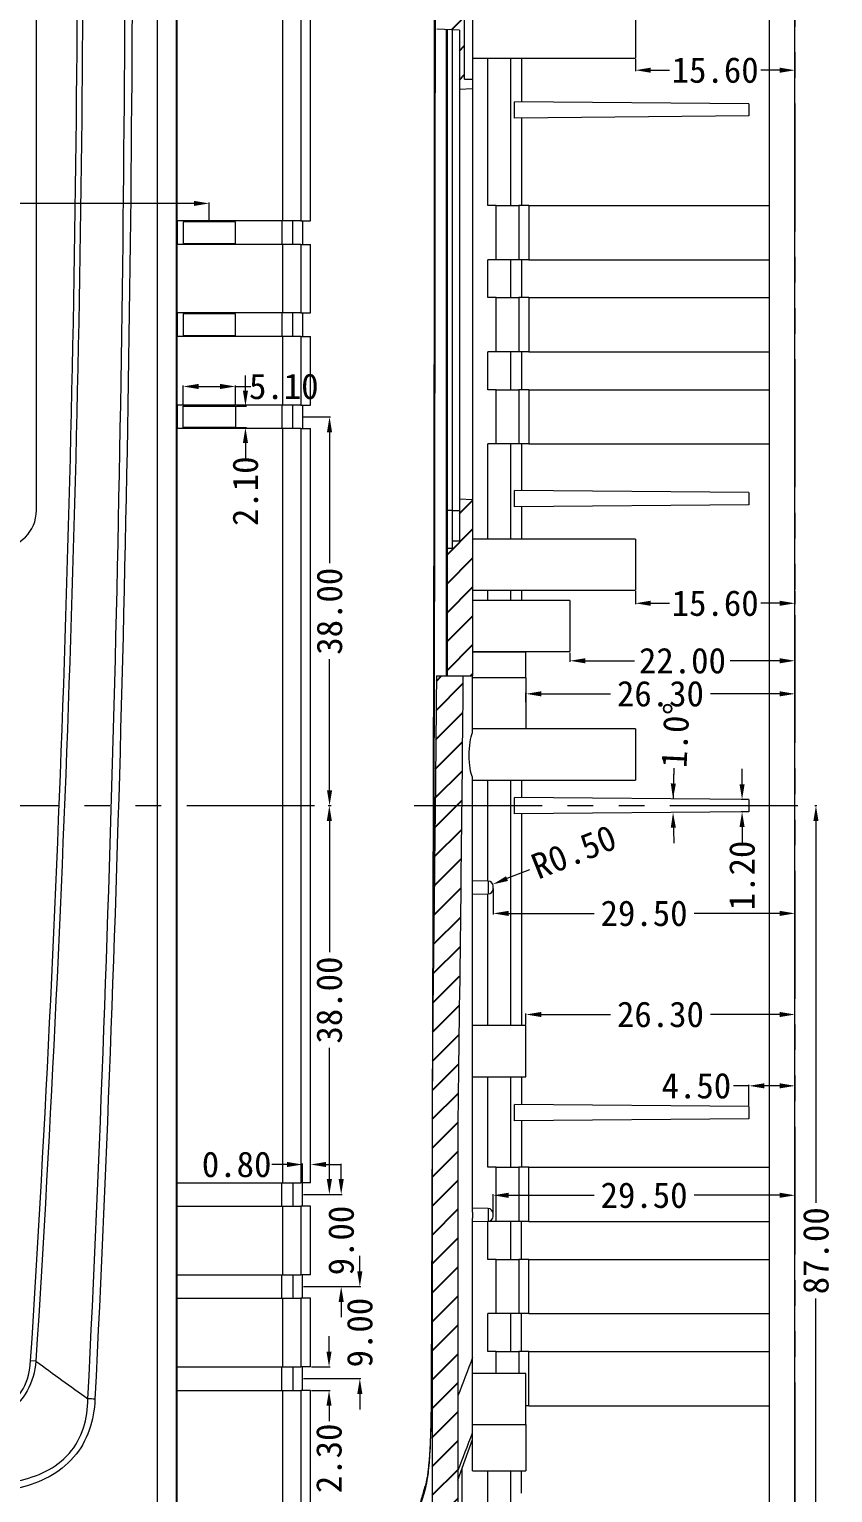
# Model space of a CAD drawing. Extents: x 28 to 864, y 245 to 592.
# Drawn here: x 186.6 to 265.2, y 367.8 to 510.8 of the extents above; entities that cross this region are included whole.
import ezdxf

# ---------------------------------------------------------------- set-up
doc = ezdxf.new("R2010")
doc.units = 0
doc.header["$MEASUREMENT"] = 0
doc.linetypes.add('PHANTOM', pattern=[2.5, 1.25, -0.25, 0.25, -0.25, 0.25, -0.25])
doc.layers.add('10', color=7, linetype='Continuous')
doc.dimstyles.new('2', dxfattribs={"dimtxt": 2.5, "dimasz": 1.5, "dimexe": 0.1, "dimexo": 0.1, "dimgap": 0.1, "dimtad": 0, "dimzin": 0, "dimdsep": 46, "dimtxsty": 'Standard', "dimcen": 0, "dimclrd": 4, "dimclre": 4, "dimclrt": 3, "dimadec": 1, "dimazin": 0, "dimtfac": 1, "dimtofl": 0, "dimtmove": 0, "dimatfit": 3, "dimfxl": 0.18, "dimtolj": 1, "dimtzin": 0, "dimlwd": 9, "dimlwe": 9, "dimarcsym": 0})

# ---------------------------------------------------------------- blocks, each defined once
blk = doc.blocks.new('HATCH1')
at = {"color": 200, "linetype": 'Continuous'}
for p, q in [((261.42, 522.36), (264.07, 525)), ((264.41, 522.51), (267.06, 525.16)), ((267.4, 522.67), (270.04, 525.31)), ((270.38, 522.83), (273.03, 525.47)), ((273.37, 522.98), (276.02, 525.63)), ((242.75, 520.66), (246.15, 524.06)), ((246.49, 521.57), (249.14, 524.22)), ((249.48, 521.73), (252.12, 524.37)), ((252.46, 521.89), (255.11, 524.53)), ((255.45, 522.04), (258.1, 524.69)), ((258.44, 522.2), (261.08, 524.84)), ((275.25, 522.03), (276.9, 523.68)), ((277.37, 524.15), (277.75, 524.53)), ((242.75, 517.84), (245.45, 520.53)), ((242.75, 515.01), (245.45, 517.71)), ((242.75, 512.18), (245.45, 514.88)), ((244.18, 510.78), (245.45, 512.05)), ((244.95, 508.73), (245.45, 509.23)), ((244.95, 505.9), (245.45, 506.4)), ((244.95, 463.49), (246.25, 464.79)), ((243.75, 459.47), (246.25, 461.97)), ((243.75, 456.64), (246.25, 459.14)), ((243.75, 453.81), (246.25, 456.31)), ((243.75, 450.99), (246.25, 453.48)), ((243.75, 448.16), (246.25, 450.66)), ((246.05, 447.63), (246.25, 447.83)), ((242.68, 444.26), (245.29, 446.88)), ((242.71, 447.12), (243.22, 447.63)), ((242.65, 441.41), (245.26, 444.02)), ((242.62, 438.55), (245.24, 441.16)), ((242.6, 435.7), (245.21, 438.31)), ((242.57, 432.84), (245.18, 435.45)), ((242.53, 429.98), (245.15, 432.59)), ((242.5, 427.12), (245.12, 429.74)), ((242.47, 424.26), (245.09, 426.88)), ((242.43, 421.4), (245.05, 424.02)), ((242.4, 418.54), (245.02, 421.15)), ((242.37, 415.68), (244.98, 418.29)), ((242.34, 412.83), (244.94, 415.43)), ((242.32, 409.98), (244.9, 412.56)), ((242.31, 407.14), (244.87, 409.7)), ((242.3, 404.3), (244.83, 406.83)), ((242.29, 401.47), (244.8, 403.98)), ((242.29, 398.64), (244.8, 401.15)), ((242.29, 395.82), (244.8, 398.32)), ((242.29, 392.99), (244.8, 395.5)), ((242.29, 390.16), (244.8, 392.67)), ((242.29, 387.34), (244.8, 389.84)), ((242.29, 384.51), (244.8, 387.02)), ((242.29, 381.68), (244.8, 384.19)), ((242.29, 378.85), (244.8, 381.36)), ((242.29, 376.03), (244.8, 378.53)), ((242.29, 373.2), (244.8, 375.71)), ((242.29, 370.37), (244.8, 372.88)), ((242.29, 367.55), (244.8, 370.05)), ((242.29, 364.72), (244.8, 367.23)), ((242.29, 361.89), (244.8, 364.4)), ((242.54, 359.32), (244.8, 361.57)), ((243.01, 356.96), (245.11, 359.05)), ((243.58, 354.7), (245.57, 356.69)), ((244.7, 352.99), (246.48, 354.77)), ((245.81, 351.27), (247.59, 353.05)), ((247.13, 349.77), (248.91, 351.54)), ((248.8, 348.61), (250.57, 350.38)), ((250.47, 347.45), (252.26, 349.23)), ((252.5, 346.65), (254.55, 348.7)), ((254.8, 346.12), (256.85, 348.17)), ((257.16, 345.65), (259.59, 348.07)), ((259.9, 345.55), (262.32, 347.98)), ((262.63, 345.46), (265.13, 347.95)), ((265.36, 345.36), (267.96, 347.95)), ((268.1, 345.27), (270.79, 347.95)), ((275.39, 346.9), (276.45, 347.95)), ((276.68, 345.36), (277.75, 346.43))]:
    blk.add_line(p, q, dxfattribs=at)
blk = doc.blocks.new('*D165')
at = {"color": 4, "linetype": 'Continuous', "lineweight": 9}
for p, q in [((213.44, 472.95), (216.09, 472.95)), ((215.99, 471.45), (215.99, 458.64)), ((215.99, 436.45), (215.99, 449.27)), ((216.16, 434.95), (215.89, 434.95))]:
    blk.add_line(p, q, dxfattribs=at)
for points in [[(215.74, 471.45), (216.24, 471.45), (215.99, 472.95)], [(215.74, 436.45), (216.24, 436.45), (215.99, 434.95)]]:
    blk.add_solid(points, dxfattribs=at)
at = {"layer": 'Defpoints', "color": 0, "linetype": 'Continuous', "lineweight": 9}
for p in [(213.34, 472.95), (215.99, 472.95), (216.26, 434.95)]:
    blk.add_point(p, dxfattribs=at)
at = {"color": 3, "linetype": 'Continuous', "lineweight": 9, "insert": (215.99, 453.95), "char_height": 2.5, "attachment_point": 5, "rotation": 90}
blk.add_mtext('\\A1;38.00', dxfattribs=at)
blk = doc.blocks.new('*D166')
at = {"color": 4, "linetype": 'Continuous', "lineweight": 9}
for p, q in [((216.16, 434.95), (215.87, 434.95)), ((215.97, 433.45), (215.97, 420.64)), ((215.97, 398.45), (215.97, 411.27)), ((213.44, 396.95), (216.07, 396.95))]:
    blk.add_line(p, q, dxfattribs=at)
for points in [[(215.72, 433.45), (216.22, 433.45), (215.97, 434.95)], [(215.72, 398.45), (216.22, 398.45), (215.97, 396.95)]]:
    blk.add_solid(points, dxfattribs=at)
at = {"layer": 'Defpoints', "color": 0, "linetype": 'Continuous', "lineweight": 9}
for p in [(216.26, 434.95), (213.34, 396.95), (215.97, 396.95)]:
    blk.add_point(p, dxfattribs=at)
at = {"color": 3, "linetype": 'Continuous', "lineweight": 9, "insert": (215.97, 415.95), "char_height": 2.5, "attachment_point": 5, "rotation": 90}
blk.add_mtext('\\A1;38.00', dxfattribs=at)
blk = doc.blocks.new('*D167')
at = {"color": 4, "linetype": 'Continuous', "lineweight": 9}
for p, q in [((217.13, 398.45), (217.13, 399.95)), ((213.44, 396.95), (217.23, 396.95)), ((213.44, 387.95), (217.23, 387.95)), ((217.13, 386.45), (217.13, 384.95))]:
    blk.add_line(p, q, dxfattribs=at)
for points in [[(216.88, 398.45), (217.38, 398.45), (217.13, 396.95)], [(216.88, 386.45), (217.38, 386.45), (217.13, 387.95)]]:
    blk.add_solid(points, dxfattribs=at)
at = {"layer": 'Defpoints', "color": 0, "linetype": 'Continuous', "lineweight": 9}
for p in [(213.34, 396.95), (213.34, 387.95), (217.13, 387.95)]:
    blk.add_point(p, dxfattribs=at)
at = {"color": 3, "linetype": 'Continuous', "lineweight": 9, "insert": (217.13, 392.45), "char_height": 2.5, "attachment_point": 5, "rotation": 90}
blk.add_mtext('\\A1;9.00', dxfattribs=at)
blk = doc.blocks.new('*D168')
at = {"color": 4, "linetype": 'Continuous', "lineweight": 9}
for p, q in [((218.95, 389.45), (218.95, 390.95)), ((213.44, 387.95), (219.05, 387.95)), ((213.44, 378.95), (219.05, 378.95)), ((218.95, 377.45), (218.95, 375.95))]:
    blk.add_line(p, q, dxfattribs=at)
for points in [[(218.7, 389.45), (219.2, 389.45), (218.95, 387.95)], [(218.7, 377.45), (219.2, 377.45), (218.95, 378.95)]]:
    blk.add_solid(points, dxfattribs=at)
at = {"layer": 'Defpoints', "color": 0, "linetype": 'Continuous', "lineweight": 9}
for p in [(213.34, 387.95), (213.34, 378.95), (218.95, 378.95)]:
    blk.add_point(p, dxfattribs=at)
at = {"color": 3, "linetype": 'Continuous', "lineweight": 9, "insert": (218.95, 383.45), "char_height": 2.5, "attachment_point": 5, "rotation": 90}
blk.add_mtext('\\A1;9.00', dxfattribs=at)
blk = doc.blocks.new('*D169')
at = {"color": 4, "linetype": 'Continuous', "lineweight": 9}
for p, q in [((215.94, 381.6), (215.94, 383.1)), ((214.24, 380.1), (216.04, 380.1)), ((214.24, 377.8), (216.04, 377.8)), ((215.94, 376.3), (215.94, 374.8))]:
    blk.add_line(p, q, dxfattribs=at)
for points in [[(215.69, 381.6), (216.19, 381.6), (215.94, 380.1)], [(215.69, 376.3), (216.19, 376.3), (215.94, 377.8)]]:
    blk.add_solid(points, dxfattribs=at)
at = {"layer": 'Defpoints', "color": 0, "linetype": 'Continuous', "lineweight": 9}
for p in [(214.14, 380.1), (214.14, 377.8), (215.94, 377.8)]:
    blk.add_point(p, dxfattribs=at)
at = {"color": 3, "linetype": 'Continuous', "lineweight": 9, "insert": (215.94, 371.16), "char_height": 2.5, "attachment_point": 5, "rotation": 90}
blk.add_mtext('\\A1;2.30', dxfattribs=at)
blk = doc.blocks.new('*D170')
at = {"color": 4, "linetype": 'Continuous', "lineweight": 9}
for p, q in [((211.84, 399.88), (210.34, 399.88)), ((213.34, 398.2), (213.34, 399.98)), ((214.14, 398.2), (214.14, 399.98)), ((215.64, 399.88), (217.14, 399.88))]:
    blk.add_line(p, q, dxfattribs=at)
for points in [[(211.84, 400.13), (211.84, 399.63), (213.34, 399.88)], [(215.64, 400.13), (215.64, 399.63), (214.14, 399.88)]]:
    blk.add_solid(points, dxfattribs=at)
at = {"layer": 'Defpoints', "color": 0, "linetype": 'Continuous', "lineweight": 9}
for p in [(213.34, 399.88), (213.34, 398.1), (214.14, 398.1)]:
    blk.add_point(p, dxfattribs=at)
at = {"color": 3, "linetype": 'Continuous', "lineweight": 9, "insert": (206.91, 399.88), "char_height": 2.5, "attachment_point": 5}
blk.add_mtext('\\A1;0.80', dxfattribs=at)
blk = doc.blocks.new('*D171')
at = {"color": 4, "linetype": 'Continuous', "lineweight": 9}
for p, q in [((201.69, 474.1), (201.69, 476.02)), ((203.19, 475.92), (205.29, 475.92)), ((206.79, 474.1), (206.79, 476.02)), ((206.79, 475.92), (208.29, 475.92))]:
    blk.add_line(p, q, dxfattribs=at)
for points in [[(203.19, 476.17), (203.19, 475.67), (201.69, 475.92)], [(205.29, 476.17), (205.29, 475.67), (206.79, 475.92)]]:
    blk.add_solid(points, dxfattribs=at)
at = {"layer": 'Defpoints', "color": 0, "linetype": 'Continuous', "lineweight": 9}
for p in [(206.79, 475.92), (201.69, 474), (206.79, 474)]:
    blk.add_point(p, dxfattribs=at)
at = {"color": 3, "linetype": 'Continuous', "lineweight": 9, "insert": (211.52, 475.92), "char_height": 2.5, "attachment_point": 5}
blk.add_mtext('\\A1;5.10', dxfattribs=at)
blk = doc.blocks.new('*D172')
at = {"color": 4, "linetype": 'Continuous', "lineweight": 9}
for p, q in [((207.77, 475.5), (207.77, 477)), ((206.89, 474), (207.87, 474)), ((206.89, 471.9), (207.87, 471.9)), ((207.77, 470.4), (207.77, 468.9))]:
    blk.add_line(p, q, dxfattribs=at)
for points in [[(207.52, 475.5), (208.02, 475.5), (207.77, 474)], [(207.52, 470.4), (208.02, 470.4), (207.77, 471.9)]]:
    blk.add_solid(points, dxfattribs=at)
at = {"layer": 'Defpoints', "color": 0, "linetype": 'Continuous', "lineweight": 9}
for p in [(206.79, 474), (206.79, 471.9), (207.77, 471.9)]:
    blk.add_point(p, dxfattribs=at)
at = {"color": 3, "linetype": 'Continuous', "lineweight": 9, "insert": (207.77, 465.68), "char_height": 2.5, "attachment_point": 5, "rotation": 90}
blk.add_mtext('\\A1;2.10', dxfattribs=at)
blk = doc.blocks.new('*D173')
at = {"color": 4, "linetype": 'Continuous', "lineweight": 9}
for p, q in [((146.64, 492.1), (146.64, 493.91)), ((148.14, 493.81), (170.55, 493.81)), ((202.74, 493.81), (180.33, 493.81)), ((204.24, 492.1), (204.24, 493.91))]:
    blk.add_line(p, q, dxfattribs=at)
for points in [[(148.14, 494.06), (148.14, 493.56), (146.64, 493.81)], [(202.74, 494.06), (202.74, 493.56), (204.24, 493.81)]]:
    blk.add_solid(points, dxfattribs=at)
at = {"layer": 'Defpoints', "color": 0, "linetype": 'Continuous', "lineweight": 9}
for p in [(146.64, 493.81), (146.64, 492), (204.24, 492)]:
    blk.add_point(p, dxfattribs=at)
at = {"color": 3, "linetype": 'Continuous', "lineweight": 9, "insert": (175.44, 493.81), "char_height": 2.5, "attachment_point": 5}
blk.add_mtext('\\A1;57.60', dxfattribs=at)
blk = doc.blocks.new('*D246')
at = {"color": 4, "linetype": 'Continuous', "lineweight": 9}
for p, q in [((245.88, 507.9), (245.88, 506.73)), ((261.48, 507.9), (261.48, 506.73)), ((247.38, 506.83), (249.2, 506.83)), ((259.98, 506.83), (258.15, 506.83))]:
    blk.add_line(p, q, dxfattribs=at)
for points in [[(247.38, 507.08), (247.38, 506.58), (245.88, 506.83)], [(259.98, 507.08), (259.98, 506.58), (261.48, 506.83)]]:
    blk.add_solid(points, dxfattribs=at)
at = {"layer": 'Defpoints', "color": 0, "linetype": 'Continuous', "lineweight": 9}
for p in [(245.88, 508), (261.48, 508), (261.48, 506.83)]:
    blk.add_point(p, dxfattribs=at)
at = {"color": 3, "linetype": 'Continuous', "lineweight": 9, "insert": (253.68, 506.83), "char_height": 2.5, "attachment_point": 5}
blk.add_mtext('\\A1;15.60', dxfattribs=at)
blk = doc.blocks.new('*D247')
at = {"color": 4, "linetype": 'Continuous', "lineweight": 9}
for p, q in [((256.31, 437.05), (256.31, 438.55)), ((256.88, 435.55), (256.21, 435.55)), ((256.88, 434.35), (256.21, 434.35)), ((256.31, 432.85), (256.31, 431.35))]:
    blk.add_line(p, q, dxfattribs=at)
for points in [[(256.06, 437.05), (256.56, 437.05), (256.31, 435.55)], [(256.06, 432.85), (256.56, 432.85), (256.31, 434.35)]]:
    blk.add_solid(points, dxfattribs=at)
at = {"layer": 'Defpoints', "color": 0, "linetype": 'Continuous', "lineweight": 9}
for p in [(256.98, 435.55), (256.31, 434.35), (256.98, 434.35)]:
    blk.add_point(p, dxfattribs=at)
at = {"color": 3, "linetype": 'Continuous', "lineweight": 9, "insert": (256.31, 428.13), "char_height": 2.5, "attachment_point": 5, "rotation": 90}
blk.add_mtext('\\A1;1.20', dxfattribs=at)
blk = doc.blocks.new('*D248')
at = {"color": 4, "linetype": 'Continuous', "lineweight": 9}
for start, end in [(177.2432, 179.5), (177.2433, 178.3717), (181.6283, 182.7567)]:
    blk.add_arc((325.73, 434.95), 76.17, start, end, dxfattribs=at)
for points in [[(249.84, 437.11), (249.34, 437.12), (249.56, 435.62)], [(249.34, 432.79), (249.84, 432.79), (249.56, 434.29)]]:
    blk.add_solid(points, dxfattribs=at)
at = {"layer": 'Defpoints', "color": 0, "linetype": 'Continuous', "lineweight": 9}
for p in [(234.05, 435.75), (256.98, 435.55), (234.05, 434.15), (249.56, 434.73), (256.98, 434.35)]:
    blk.add_point(p, dxfattribs=at)
at = {"color": 3, "linetype": 'Continuous', "lineweight": 9, "insert": (249.8, 441.84), "char_height": 2.5, "attachment_point": 5, "rotation": 87.2432}
blk.add_mtext('\\A1;1.0°', dxfattribs=at)
blk = doc.blocks.new('*D249')
at = {"color": 4, "linetype": 'Continuous', "lineweight": 9}
for p, q in [((231.98, 426.85), (231.98, 424.32)), ((261.48, 426.85), (261.48, 424.32)), ((233.48, 424.42), (241.84, 424.42)), ((259.98, 424.42), (251.62, 424.42))]:
    blk.add_line(p, q, dxfattribs=at)
for points in [[(233.48, 424.67), (233.48, 424.17), (231.98, 424.42)], [(259.98, 424.67), (259.98, 424.17), (261.48, 424.42)]]:
    blk.add_solid(points, dxfattribs=at)
at = {"layer": 'Defpoints', "color": 0, "linetype": 'Continuous', "lineweight": 9}
for p in [(231.98, 426.95), (261.48, 426.95), (261.48, 424.42)]:
    blk.add_point(p, dxfattribs=at)
at = {"color": 3, "linetype": 'Continuous', "lineweight": 9, "insert": (246.73, 424.42), "char_height": 2.5, "attachment_point": 5}
blk.add_mtext('\\A1;29.50', dxfattribs=at)
blk = doc.blocks.new('*D250')
at = {"color": 4, "linetype": 'Continuous', "lineweight": 9}
blk.add_line((235.52, 428.69), (233.33, 427.82), dxfattribs=at)
blk.add_solid([(233.24, 428.05), (233.43, 427.59), (231.94, 427.26)], dxfattribs=at)
at = {"layer": 'Defpoints', "color": 0, "linetype": 'Continuous', "lineweight": 9}
for p in [(231.48, 427.08), (231.94, 427.26)]:
    blk.add_point(p, dxfattribs=at)
at = {"color": 3, "linetype": 'Continuous', "lineweight": 9, "insert": (239.87, 430.43), "char_height": 2.5, "attachment_point": 5, "rotation": 21.7735}
blk.add_mtext('\\A1;R0.50', dxfattribs=at)
blk = doc.blocks.new('*D251')
at = {"color": 4, "linetype": 'Continuous', "lineweight": 9}
for p, q in [((235.18, 413.55), (235.18, 414.64)), ((236.68, 414.54), (243.44, 414.54)), ((259.98, 414.54), (253.22, 414.54)), ((261.48, 413.55), (261.48, 414.64))]:
    blk.add_line(p, q, dxfattribs=at)
for points in [[(236.68, 414.79), (236.68, 414.29), (235.18, 414.54)], [(259.98, 414.79), (259.98, 414.29), (261.48, 414.54)]]:
    blk.add_solid(points, dxfattribs=at)
at = {"layer": 'Defpoints', "color": 0, "linetype": 'Continuous', "lineweight": 9}
for p in [(235.18, 413.45), (261.48, 414.54), (261.48, 413.45)]:
    blk.add_point(p, dxfattribs=at)
at = {"color": 3, "linetype": 'Continuous', "lineweight": 9, "insert": (248.33, 414.54), "char_height": 2.5, "attachment_point": 5}
blk.add_mtext('\\A1;26.30', dxfattribs=at)
blk = doc.blocks.new('*D252')
at = {"color": 4, "linetype": 'Continuous', "lineweight": 9}
for p, q in [((256.98, 405.65), (256.98, 407.67)), ((261.48, 405.65), (261.48, 407.67)), ((256.98, 407.57), (255.48, 407.57)), ((259.98, 407.57), (258.48, 407.57))]:
    blk.add_line(p, q, dxfattribs=at)
for points in [[(258.48, 407.82), (258.48, 407.32), (256.98, 407.57)], [(259.98, 407.82), (259.98, 407.32), (261.48, 407.57)]]:
    blk.add_solid(points, dxfattribs=at)
at = {"layer": 'Defpoints', "color": 0, "linetype": 'Continuous', "lineweight": 9}
for p in [(256.98, 407.57), (256.98, 405.55), (261.48, 405.55)]:
    blk.add_point(p, dxfattribs=at)
at = {"color": 3, "linetype": 'Continuous', "lineweight": 9, "insert": (251.84, 407.57), "char_height": 2.5, "attachment_point": 5}
blk.add_mtext('\\A1;4.50', dxfattribs=at)
blk = doc.blocks.new('*D254')
at = {"color": 4, "linetype": 'Continuous', "lineweight": 9}
for p, q in [((263.6, 434.95), (263.43, 434.95)), ((263.53, 433.45), (263.53, 396.14)), ((263.53, 349.45), (263.53, 386.77)), ((261.23, 347.95), (263.63, 347.95))]:
    blk.add_line(p, q, dxfattribs=at)
for points in [[(263.28, 433.45), (263.78, 433.45), (263.53, 434.95)], [(263.28, 349.45), (263.78, 349.45), (263.53, 347.95)]]:
    blk.add_solid(points, dxfattribs=at)
at = {"layer": 'Defpoints', "color": 0, "linetype": 'Continuous', "lineweight": 9}
for p in [(263.53, 434.95), (263.7, 434.95), (261.13, 347.95)]:
    blk.add_point(p, dxfattribs=at)
at = {"color": 3, "linetype": 'Continuous', "lineweight": 9, "insert": (263.53, 391.45), "char_height": 2.5, "attachment_point": 5, "rotation": 90}
blk.add_mtext('\\A1;87.00', dxfattribs=at)
blk = doc.blocks.new('*D255')
at = {"color": 4, "linetype": 'Continuous', "lineweight": 9}
for p, q in [((245.88, 455.9), (245.88, 454.63)), ((261.48, 455.9), (261.48, 454.63)), ((247.38, 454.73), (249.2, 454.73)), ((259.98, 454.73), (258.15, 454.73))]:
    blk.add_line(p, q, dxfattribs=at)
for points in [[(247.38, 454.98), (247.38, 454.48), (245.88, 454.73)], [(259.98, 454.98), (259.98, 454.48), (261.48, 454.73)]]:
    blk.add_solid(points, dxfattribs=at)
at = {"layer": 'Defpoints', "color": 0, "linetype": 'Continuous', "lineweight": 9}
for p in [(245.88, 456), (261.48, 456), (261.48, 454.73)]:
    blk.add_point(p, dxfattribs=at)
at = {"color": 3, "linetype": 'Continuous', "lineweight": 9, "insert": (253.68, 454.73), "char_height": 2.5, "attachment_point": 5}
blk.add_mtext('\\A1;15.60', dxfattribs=at)
blk = doc.blocks.new('*D256')
at = {"color": 4, "linetype": 'Continuous', "lineweight": 9}
for p, q in [((239.48, 449.9), (239.48, 449.01)), ((240.98, 449.11), (245.79, 449.11)), ((259.98, 449.11), (255.16, 449.11)), ((261.48, 449.9), (261.48, 449.01))]:
    blk.add_line(p, q, dxfattribs=at)
for points in [[(240.98, 449.36), (240.98, 448.86), (239.48, 449.11)], [(259.98, 449.36), (259.98, 448.86), (261.48, 449.11)]]:
    blk.add_solid(points, dxfattribs=at)
at = {"layer": 'Defpoints', "color": 0, "linetype": 'Continuous', "lineweight": 9}
for p in [(239.48, 450), (261.48, 450), (261.48, 449.11)]:
    blk.add_point(p, dxfattribs=at)
at = {"color": 3, "linetype": 'Continuous', "lineweight": 9, "insert": (250.48, 449.11), "char_height": 2.5, "attachment_point": 5}
blk.add_mtext('\\A1;22.00', dxfattribs=at)
blk = doc.blocks.new('*D257')
at = {"color": 4, "linetype": 'Continuous', "lineweight": 9}
for p, q in [((235.18, 445.05), (235.18, 445.98)), ((236.68, 445.88), (243.44, 445.88)), ((259.98, 445.88), (253.22, 445.88)), ((261.48, 445.05), (261.48, 445.98))]:
    blk.add_line(p, q, dxfattribs=at)
for points in [[(236.68, 446.13), (236.68, 445.63), (235.18, 445.88)], [(259.98, 446.13), (259.98, 445.63), (261.48, 445.88)]]:
    blk.add_solid(points, dxfattribs=at)
at = {"layer": 'Defpoints', "color": 0, "linetype": 'Continuous', "lineweight": 9}
for p in [(235.18, 444.95), (261.48, 445.88), (261.48, 444.95)]:
    blk.add_point(p, dxfattribs=at)
at = {"color": 3, "linetype": 'Continuous', "lineweight": 9, "insert": (248.33, 445.88), "char_height": 2.5, "attachment_point": 5}
blk.add_mtext('\\A1;26.30', dxfattribs=at)
blk = doc.blocks.new('*D258')
at = {"color": 4, "linetype": 'Continuous', "lineweight": 9}
for p, q in [((231.98, 395.18), (231.98, 396.97)), ((233.48, 396.87), (241.84, 396.87)), ((259.98, 396.87), (251.62, 396.87)), ((261.48, 395.18), (261.48, 396.97))]:
    blk.add_line(p, q, dxfattribs=at)
for points in [[(233.48, 397.12), (233.48, 396.62), (231.98, 396.87)], [(259.98, 397.12), (259.98, 396.62), (261.48, 396.87)]]:
    blk.add_solid(points, dxfattribs=at)
at = {"layer": 'Defpoints', "color": 0, "linetype": 'Continuous', "lineweight": 9}
for p in [(261.48, 396.87), (231.98, 395.08), (261.48, 395.08)]:
    blk.add_point(p, dxfattribs=at)
at = {"color": 3, "linetype": 'Continuous', "lineweight": 9, "insert": (246.73, 396.87), "char_height": 2.5, "attachment_point": 5}
blk.add_mtext('\\A1;29.50', dxfattribs=at)

msp = doc.modelspace()

# ---------------------------------------------------------------- linework, layer by layer
at = {"linetype": 'Continuous', "lineweight": 9}
msp.add_line((226.441, 447.626), (229.977, 447.626), dxfattribs=at)
at = {"layer": '10', "color": 1, "linetype": 'PHANTOM', "lineweight": 9, "ltscale": 10}
for p, q in [((261.477, 528.577), (261.477, 341.331)), ((77.03, 434.954), (216.256, 434.954)), ((224.262, 434.954), (263.703, 434.954))]:
    msp.add_line(p, q, dxfattribs=at)
at = {"layer": '10', "color": 7, "linetype": 'Continuous', "lineweight": 9}
for p, q in [((187.343, 463.803), (187.343, 522.162)), ((199.179, 360.908), (199.179, 521.394)), ((200.988, 521.388), (200.988, 360.908)), ((229.177, 505.954), (229.177, 521.517)), ((201.085, 492.104), (201.085, 517.001)), ((214.143, 492.104), (214.143, 517.081)), ((261.477, 353.34), (261.477, 516.568)), ((211.428, 492.104), (211.428, 516.23)), ((213.191, 516.209), (213.191, 492.104)), ((258.977, 493.604), (258.977, 516.082)), ((229.977, 512.353), (229.977, 505.954)), ((245.877, 513.004), (245.877, 510.504)), ((228.677, 510.753), (226.477, 510.83)), ((227.409, 447.627), (227.409, 510.796)), ((227.477, 510.795), (227.477, 463.803)), ((227.977, 510.778), (227.977, 463.803)), ((228.677, 510.753), (228.677, 504.954)), ((245.877, 510.504), (245.877, 508.004)), ((229.977, 508.004), (245.877, 508.004)), ((231.461, 493.604), (231.461, 508.004)), ((233.669, 508.004), (233.669, 493.604)), ((234.739, 508.004), (234.739, 503.748)), ((229.977, 505.022), (228.677, 504.954)), ((228.677, 504.954), (228.677, 464.954)), ((229.177, 505.954), (229.977, 505.954)), ((229.977, 505.954), (229.977, 505.022)), ((229.977, 505.022), (229.977, 464.886)), ((234.054, 502.154), (234.054, 503.754)), ((256.977, 503.554), (234.054, 503.754)), ((256.977, 503.554), (256.977, 502.354)), ((256.977, 502.354), (234.054, 502.154)), ((234.739, 502.16), (234.739, 493.604)), ((232.268, 493.604), (231.461, 493.604)), ((232.268, 488.304), (232.268, 493.604)), ((232.268, 493.604), (234.476, 493.604)), ((234.476, 493.604), (234.476, 488.304)), ((235.454, 493.604), (234.476, 493.604)), ((235.454, 493.604), (235.454, 488.304)), ((235.454, 493.604), (258.977, 493.604)), ((258.977, 488.304), (258.977, 493.604)), ((211.428, 492.104), (201.085, 492.104)), ((201.113, 492.104), (201.113, 489.804)), ((211.334, 492.104), (211.334, 489.804)), ((213.191, 492.104), (211.428, 492.104)), ((212.392, 489.804), (212.392, 492.104)), ((213.191, 492.104), (214.143, 492.104)), ((213.343, 492.104), (213.343, 489.804)), ((201.693, 492.004), (201.693, 489.904)), ((206.793, 489.904), (206.793, 492.004)), ((201.085, 483.104), (201.085, 489.804)), ((211.428, 489.804), (201.085, 489.804)), ((211.428, 483.104), (211.428, 489.804)), ((213.191, 489.804), (211.428, 489.804)), ((213.191, 489.804), (213.191, 483.104)), ((213.191, 489.804), (214.143, 489.804)), ((214.143, 483.104), (214.143, 489.804)), ((232.268, 488.304), (231.461, 488.304)), ((231.461, 484.604), (231.461, 488.304)), ((234.476, 488.304), (232.268, 488.304)), ((233.669, 488.304), (233.669, 484.604)), ((235.454, 488.304), (234.476, 488.304)), ((234.739, 488.304), (234.739, 484.604)), ((235.454, 488.304), (258.977, 488.304)), ((258.977, 484.604), (258.977, 488.304)), ((232.268, 484.604), (231.461, 484.604)), ((232.268, 479.304), (232.268, 484.604)), ((232.268, 484.604), (234.476, 484.604)), ((234.476, 484.604), (234.476, 479.304)), ((235.454, 484.604), (234.476, 484.604)), ((235.454, 484.604), (235.454, 479.304)), ((235.454, 484.604), (258.977, 484.604)), ((258.977, 479.304), (258.977, 484.604)), ((211.428, 483.104), (201.085, 483.104)), ((201.113, 483.104), (201.113, 480.804)), ((201.693, 483.004), (201.693, 480.904)), ((206.793, 480.904), (206.793, 483.004)), ((211.334, 483.104), (211.334, 480.804)), ((213.191, 483.104), (211.428, 483.104)), ((212.392, 480.804), (212.392, 483.104)), ((213.191, 483.104), (214.143, 483.104)), ((213.343, 483.104), (213.343, 480.804)), ((201.085, 474.104), (201.085, 480.804)), ((211.428, 480.804), (201.085, 480.804)), ((211.428, 474.104), (211.428, 480.804)), ((213.191, 480.804), (211.428, 480.804)), ((213.191, 480.804), (213.191, 474.104)), ((213.191, 480.804), (214.143, 480.804)), ((214.143, 474.104), (214.143, 480.804)), ((232.268, 479.304), (231.461, 479.304)), ((231.461, 475.604), (231.461, 479.304)), ((234.476, 479.304), (232.268, 479.304)), ((233.669, 479.304), (233.669, 475.604)), ((235.454, 479.304), (234.476, 479.304)), ((234.739, 479.304), (234.739, 475.604)), ((235.454, 479.304), (258.977, 479.304)), ((258.977, 475.604), (258.977, 479.304)), ((232.268, 475.604), (231.461, 475.604)), ((232.268, 470.304), (232.268, 475.604)), ((232.268, 475.604), (234.476, 475.604)), ((234.476, 475.604), (234.476, 470.304)), ((235.454, 475.604), (234.476, 475.604)), ((235.454, 475.604), (235.454, 470.304)), ((235.454, 475.604), (258.977, 475.604)), ((258.977, 470.304), (258.977, 475.604)), ((211.428, 474.104), (201.085, 474.104)), ((201.113, 474.104), (201.113, 471.804)), ((201.693, 471.904), (201.693, 474.004)), ((206.793, 474.004), (206.793, 471.904)), ((211.334, 474.104), (211.334, 471.804)), ((213.191, 474.104), (211.428, 474.104)), ((212.392, 471.804), (212.392, 474.104)), ((213.191, 474.104), (214.143, 474.104)), ((213.343, 474.104), (213.343, 471.804)), ((201.085, 398.104), (201.085, 471.804)), ((211.428, 471.804), (201.085, 471.804)), ((211.428, 398.104), (211.428, 471.804)), ((213.191, 471.804), (211.428, 471.804)), ((213.191, 471.804), (213.191, 398.104)), ((213.191, 471.804), (214.143, 471.804)), ((214.143, 398.104), (214.143, 471.804)), ((232.268, 470.304), (231.461, 470.304)), ((231.461, 461.004), (231.461, 470.304)), ((234.476, 470.304), (232.268, 470.304)), ((233.669, 470.304), (233.669, 461.004)), ((235.454, 470.304), (234.476, 470.304)), ((234.739, 470.304), (234.739, 465.748)), ((235.454, 470.304), (258.977, 470.304)), ((258.977, 399.604), (258.977, 470.304)), ((228.677, 464.954), (228.677, 460.803)), ((228.677, 464.954), (229.977, 464.886)), ((229.977, 464.886), (229.977, 447.626)), ((234.054, 464.154), (234.054, 465.754)), ((256.977, 465.554), (234.054, 465.754)), ((256.977, 465.554), (256.977, 464.354)), ((227.977, 463.803), (227.477, 463.803)), ((227.477, 463.803), (227.477, 460.103)), ((227.977, 463.803), (228.677, 463.803)), ((227.977, 463.803), (227.977, 460.803)), ((256.977, 464.354), (234.054, 464.154)), ((234.739, 464.16), (234.739, 461.004)), ((227.977, 460.803), (227.977, 460.103)), ((228.677, 460.803), (227.977, 460.803)), ((245.877, 461.004), (229.977, 461.004)), ((245.877, 461.004), (245.877, 456.004)), ((227.477, 460.103), (227.977, 460.103)), ((227.477, 460.103), (227.477, 447.626)), ((229.977, 456.004), (245.877, 456.004)), ((239.477, 455.004), (229.977, 455.004)), ((231.461, 455.003), (231.461, 456.004)), ((233.669, 456.004), (233.669, 455.003)), ((234.739, 456.004), (234.739, 455.004)), ((239.477, 455.004), (239.477, 450.004)), ((229.977, 450.004), (239.477, 450.004)), ((235.177, 449.954), (229.977, 449.954)), ((231.461, 449.954), (231.461, 450.003)), ((233.669, 450.003), (233.669, 449.954)), ((234.739, 450.004), (234.739, 449.954)), ((235.177, 447.454), (235.177, 449.954)), ((229.977, 442.096), (229.977, 447.626)), ((235.177, 447.454), (229.977, 447.454)), ((235.177, 447.454), (235.177, 442.454)), ((245.877, 442.454), (229.977, 442.454)), ((245.877, 442.454), (245.877, 439.954)), ((245.877, 439.954), (245.877, 437.454)), ((229.977, 395.208), (229.977, 437.721)), ((229.977, 437.454), (245.877, 437.454)), ((231.461, 427.579), (231.461, 437.454)), ((233.669, 437.454), (233.669, 413.455)), ((234.739, 437.454), (234.739, 435.748)), ((234.054, 434.154), (234.054, 435.754)), ((256.977, 435.554), (234.054, 435.754)), ((256.977, 435.554), (256.977, 434.354)), ((256.977, 434.354), (234.054, 434.154)), ((234.739, 434.16), (234.739, 413.454)), ((231.486, 427.578), (229.977, 427.604)), ((229.977, 426.304), (231.486, 426.33)), ((231.461, 413.455), (231.461, 426.331)), ((231.486, 427.578), (231.486, 426.954)), ((231.486, 426.954), (231.486, 426.33)), ((231.977, 426.954), (231.977, 427.078)), ((231.977, 426.83), (231.977, 426.954)), ((235.177, 413.454), (229.977, 413.454)), ((235.177, 408.454), (235.177, 413.454)), ((229.977, 408.454), (235.177, 408.454)), ((231.461, 399.604), (231.461, 408.455)), ((233.669, 408.455), (233.669, 399.604)), ((234.739, 408.454), (234.739, 405.748)), ((234.054, 404.154), (234.054, 405.754)), ((256.977, 405.554), (234.054, 405.754)), ((256.977, 405.554), (256.977, 404.354)), ((228.528, 404.487), (228.528, 360.618)), ((256.977, 404.354), (234.054, 404.154)), ((234.739, 404.16), (234.739, 399.604)), ((226.018, 401.347), (226.018, 360.606)), ((232.268, 399.604), (231.461, 399.604)), ((232.268, 394.304), (232.268, 399.604)), ((232.268, 399.604), (234.476, 399.604)), ((234.476, 399.604), (234.476, 394.304)), ((235.454, 399.604), (234.476, 399.604)), ((235.454, 394.304), (235.454, 399.604)), ((235.454, 399.604), (258.977, 399.604)), ((258.977, 394.304), (258.977, 399.604)), ((201.085, 398.104), (211.428, 398.104)), ((201.113, 395.804), (201.113, 398.104)), ((211.334, 395.804), (211.334, 398.104)), ((211.428, 398.104), (213.191, 398.104)), ((212.392, 398.104), (212.392, 395.804)), ((214.143, 398.104), (213.191, 398.104)), ((213.343, 395.804), (213.343, 398.104)), ((201.085, 389.104), (201.085, 395.804)), ((201.085, 395.804), (211.428, 395.804)), ((211.428, 389.104), (211.428, 395.804)), ((211.428, 395.804), (213.191, 395.804)), ((213.191, 395.804), (213.191, 389.104)), ((214.143, 395.804), (213.191, 395.804)), ((214.143, 389.104), (214.143, 395.804)), ((231.486, 395.578), (229.977, 395.604)), ((231.486, 395.578), (231.486, 394.954)), ((231.486, 394.954), (231.486, 394.33)), ((231.977, 394.954), (231.977, 395.078)), ((231.977, 394.83), (231.977, 394.954)), ((229.977, 381.008), (229.977, 394.634)), ((229.977, 394.304), (231.486, 394.33)), ((232.268, 394.304), (231.461, 394.304)), ((231.461, 390.604), (231.461, 394.304)), ((234.476, 394.304), (232.268, 394.304)), ((233.669, 394.304), (233.669, 390.604)), ((235.454, 394.304), (234.476, 394.304)), ((234.739, 390.604), (234.739, 394.304)), ((235.454, 394.304), (258.977, 394.304)), ((258.977, 390.604), (258.977, 394.304)), ((232.268, 390.604), (231.461, 390.604)), ((232.268, 385.304), (232.268, 390.604)), ((232.268, 390.604), (234.476, 390.604)), ((234.476, 390.604), (234.476, 385.304)), ((235.454, 390.604), (234.476, 390.604)), ((235.454, 385.304), (235.454, 390.604)), ((235.454, 390.604), (258.977, 390.604)), ((258.977, 385.304), (258.977, 390.604)), ((201.085, 389.104), (211.428, 389.104)), ((201.113, 386.804), (201.113, 389.104)), ((211.334, 386.804), (211.334, 389.104)), ((211.428, 389.104), (213.191, 389.104)), ((212.392, 389.104), (212.392, 386.804)), ((214.143, 389.104), (213.191, 389.104)), ((213.343, 386.804), (213.343, 389.104)), ((201.085, 380.104), (201.085, 386.804)), ((201.085, 386.804), (211.428, 386.804)), ((211.428, 380.104), (211.428, 386.804)), ((211.428, 386.804), (213.191, 386.804)), ((213.191, 386.804), (213.191, 380.104)), ((214.143, 386.804), (213.191, 386.804)), ((214.143, 380.104), (214.143, 386.804)), ((232.268, 385.304), (231.461, 385.304)), ((231.461, 381.604), (231.461, 385.304)), ((234.476, 385.304), (232.268, 385.304)), ((233.669, 385.304), (233.669, 381.604)), ((235.454, 385.304), (234.476, 385.304)), ((234.739, 381.604), (234.739, 385.304)), ((235.454, 385.304), (258.977, 385.304)), ((258.977, 381.604), (258.977, 385.304)), ((187.292, 380.651), (186.776, 380.684)), ((232.268, 381.604), (231.461, 381.604)), ((232.268, 379.454), (232.268, 381.604)), ((232.268, 381.604), (234.476, 381.604)), ((234.476, 381.604), (234.476, 379.454)), ((235.454, 381.604), (234.476, 381.604)), ((235.454, 376.304), (235.454, 381.604)), ((235.454, 381.604), (258.977, 381.604)), ((258.977, 376.304), (258.977, 381.604)), ((201.085, 380.104), (211.428, 380.104)), ((201.113, 377.804), (201.113, 380.104)), ((211.334, 377.804), (211.334, 380.104)), ((211.428, 380.104), (213.191, 380.104)), ((212.392, 380.104), (212.392, 377.804)), ((214.143, 380.104), (213.191, 380.104)), ((213.343, 377.804), (213.343, 380.104)), ((235.177, 379.454), (229.977, 379.454)), ((235.177, 374.454), (235.177, 379.454)), ((201.085, 362.039), (201.085, 377.804)), ((201.085, 377.804), (211.428, 377.804)), ((211.428, 362.793), (211.428, 377.804)), ((211.428, 377.804), (213.191, 377.804)), ((213.191, 377.804), (213.191, 362.793)), ((214.143, 377.804), (213.191, 377.804)), ((214.143, 353.285), (214.143, 377.804)), ((235.454, 376.304), (235.177, 376.304)), ((235.454, 376.304), (258.977, 376.304)), ((258.977, 353.826), (258.977, 376.304)), ((229.977, 374.454), (235.177, 374.454)), ((229.977, 373.051), (229.977, 373.671)), ((235.177, 374.454), (235.177, 369.954)), ((228.527, 369.03), (229.977, 373.013)), ((229.977, 369.954), (229.977, 373.051)), ((228.939, 362.456), (228.939, 370.16)), ((229.977, 369.954), (235.177, 369.954)), ((231.461, 362.454), (231.461, 369.954)), ((233.669, 369.954), (233.669, 362.454)), ((234.739, 367.748), (234.739, 369.954))]:
    msp.add_line(p, q, dxfattribs=at)
for centre, radius, start, end in [((-2118.587, 526.454), 2309.967, 356.381942, 359.886484), ((183.643, 463.803), 3.7, 270, 360), ((231.477, 427.078), 0.5, 0, 89), ((231.477, 426.83), 0.5, 271, 0), ((231.477, 395.078), 0.5, 0, 89), ((231.477, 394.83), 0.5, 271, 0)]:
    msp.add_arc(centre, radius, start, end, dxfattribs=at)
at = {"layer": '10', "color": 7, "linetype": 'Continuous', "lineweight": 9, "extrusion": (0, 0, -1)}
msp.add_arc((2118.587, 526.454), 2310.484, 180.113516, 183.618058, dxfattribs=at)
at = {"layer": '10', "color": 7, "linetype": 'Continuous', "lineweight": 9}
for centre, major_axis, ratio, start_param, end_param in [((192.898, 376.946), (-1.998, 0.098), 0.0041308, 4.628648, 4.9741565), ((227.917, 376.946), (-2, 0.008), 0.0491532, 6.2804588, 6.3671296), ((227.351, 368.28), (-1.923, 0.55), 0.9685691, 6.2786518, 6.5704436)]:
    msp.add_ellipse(centre, major_axis=major_axis, ratio=ratio, start_param=start_param, end_param=end_param, dxfattribs=at)
for points, knots in [([(192.381, 376.98), (193.566, 401.062), (194.454, 425.151), (195.661, 473.345), (195.98, 497.449), (196.018, 521.56)], [0, 0, 0, 0, 0.5, 0.5, 1, 1, 1, 1]), ([(196.717, 521.547), (196.678, 497.432), (196.358, 473.325), (195.146, 425.124), (194.255, 401.032), (193.065, 376.946)], [0, 0, 0, 0, 0.5, 0.5, 1, 1, 1, 1]), ([(226.233, 521.55), (226.233, 518.473), (226.231, 510.992), (226.223, 499.115), (226.21, 485.926), (226.192, 472.757), (226.169, 459.608), (226.142, 446.479), (226.11, 433.369), (226.073, 420.278), (226.045, 411.538), (226.03, 407.16), (226.03, 407.14)], [0, 0, 0, 0, 0.080678, 0.1961037, 0.3113561, 0.4264392, 0.5413572, 0.6561143, 0.7707145, 0.8851619, 0.9994608, 1, 1, 1, 1]), ([(226.303, 521.56), (226.3, 497.449), (226.271, 473.345), (226.198, 440.665), (226.176, 432.083), (226.151, 423.502)], [0, 0, 0, 0, 0.7373612, 0.7373612, 1, 1, 1, 1]), ([(229.977, 437.721), (229.773, 438.114), (229.631, 438.959), (229.631, 440.758), (229.771, 441.644), (229.977, 442.096)], [0, 0, 0, 0, 0.5, 0.5, 1, 1, 1, 1]), ([(226.139, 419.543), (226.133, 419.076), (226.127, 418.609), (226.122, 418.142), (226.1, 416.274), (226.082, 414.405), (226.066, 412.537), (226.036, 408.807), (226.018, 405.077), (226.018, 401.347)], [0, 0, 0, 0, 0.0770078, 0.0770078, 0.0770078, 0.3850396, 0.3850396, 0.3850396, 1, 1, 1, 1]), ([(226.02, 404.135), (226.009, 400.806), (225.981, 393.132), (225.947, 384.072), (225.923, 378.341), (225.917, 376.955)], [0, 0, 0, 0, 0.3673586, 0.8469212, 1, 1, 1, 1]), ([(229.977, 395.208), (229.971, 395.162), (229.967, 395.115), (229.961, 395.017), (229.959, 394.967), (229.959, 394.868), (229.961, 394.819), (229.967, 394.723), (229.971, 394.678), (229.977, 394.634)], [0, 0, 0, 0, 0.25, 0.25, 0.5, 0.5, 0.75, 0.75, 1, 1, 1, 1]), ([(178.682, 374.505), (179.629, 374.546), (180.563, 374.653), (182.394, 375.086), (183.299, 375.417), (184.899, 376.431), (185.579, 377.122), (186.492, 378.791), (186.715, 379.731), (186.776, 380.684)], [0, 0, 0, 0, 0.25, 0.25, 0.5, 0.5, 0.75, 0.75, 1, 1, 1, 1]), ([(187.292, 380.651), (187.194, 379.641), (186.928, 378.65), (185.949, 376.88), (185.244, 376.133), (183.579, 374.994), (182.634, 374.599), (180.706, 374.056), (179.717, 373.903), (178.712, 373.822)], [0, 0, 0, 0, 0.25, 0.25, 0.5, 0.5, 0.75, 0.75, 1, 1, 1, 1]), ([(229.977, 373.671), (229.977, 373.719), (229.977, 373.845), (229.977, 374.357), (229.977, 374.749), (229.977, 375.954), (229.977, 376.774), (229.977, 378.757), (229.977, 379.875), (229.977, 381.008)], [0, 0, 0, 0, 0.25, 0.25, 0.5, 0.5, 0.75, 0.75, 1, 1, 1, 1]), ([(185.533, 368.963), (186.479, 369.163), (187.393, 369.456), (189.115, 370.33), (189.895, 370.904), (191.175, 372.366), (191.64, 373.216), (192.237, 375.059), (192.365, 376.01), (192.381, 376.98)], [0, 0, 0, 0, 0.25, 0.25, 0.5, 0.5, 0.75, 0.75, 1, 1, 1, 1]), ([(193.065, 376.946), (193.014, 375.913), (192.845, 374.903), (192.163, 372.951), (191.657, 372.052), (190.301, 370.485), (189.483, 369.856), (187.674, 368.872), (186.711, 368.527), (185.71, 368.28)], [0, 0, 0, 0, 0.25, 0.25, 0.5, 0.5, 0.75, 0.75, 1, 1, 1, 1]), ([(225.924, 376.946), (225.92, 375.913), (225.906, 374.903), (225.849, 372.951), (225.807, 372.052), (225.699, 370.485), (225.634, 369.856), (225.497, 368.872), (225.426, 368.527), (225.355, 368.28)], [0, 0, 0, 0, 0.25, 0.25, 0.5, 0.5, 0.75, 0.75, 1, 1, 1, 1]), ([(225.917, 376.955), (225.916, 376.736), (225.914, 376.286), (225.906, 375.594), (225.893, 374.887), (225.876, 374.185), (225.855, 373.512), (225.83, 372.872), (225.802, 372.274), (225.771, 371.722), (225.738, 371.223), (225.703, 370.778), (225.668, 370.393), (225.631, 370.042), (225.592, 369.725), (225.551, 369.443), (225.511, 369.204), (225.474, 369.014), (225.444, 368.891), (225.433, 368.85), (225.429, 368.838)], [0, 0, 0, 0, 0.0545575, 0.1125947, 0.1741868, 0.2349554, 0.2951405, 0.3543505, 0.4122719, 0.4686809, 0.5234398, 0.5764777, 0.6277877, 0.6785138, 0.7333614, 0.7896213, 0.8473847, 0.9064563, 0.9662922, 1, 1, 1, 1]), ([(225.355, 368.28), (224.902, 366.701), (224.558, 365.506), (224.097, 363.901), (223.98, 363.495), (223.979, 363.491), (223.976, 363.481), (223.978, 363.489)], [0, 0, 0, 0, 0.498007, 0.498007, 0.996014, 0.996014, 1, 1, 1, 1]), ([(225.43, 368.839), (225.381, 368.666), (225.263, 368.255), (225.091, 367.655), (224.916, 367.043), (224.758, 366.492), (224.617, 365.998), (224.491, 365.56), (224.381, 365.176), (224.287, 364.847), (224.209, 364.574), (224.146, 364.356), (224.1, 364.194), (224.069, 364.086), (224.057, 364.044), (224.053, 364.032), (224.055, 364.038)], [0, 0, 0, 0, 0.0545255, 0.1326731, 0.2100627, 0.286606, 0.362318, 0.4384571, 0.5142971, 0.5898809, 0.6652521, 0.740454, 0.8155301, 0.8905239, 0.9654808, 1, 1, 1, 1])]:
    msp.add_open_spline(points, degree=3, knots=knots, dxfattribs=at)
for points in [[(206.793, 492.004), (205.094, 492.004), (203.394, 492.004), (201.693, 492.004)], [(201.693, 489.904), (203.394, 489.904), (205.094, 489.904), (206.793, 489.904)], [(206.793, 483.004), (205.094, 483.004), (203.394, 483.004), (201.693, 483.004)], [(201.693, 480.904), (203.394, 480.904), (205.094, 480.904), (206.793, 480.904)], [(201.693, 474.004), (203.394, 474.004), (205.094, 474.004), (206.793, 474.004)], [(206.793, 471.904), (205.094, 471.904), (203.394, 471.904), (201.693, 471.904)], [(226.441, 447.626), (226.355, 438.265), (226.255, 428.904), (226.139, 419.543)], [(229.029, 447.626), (228.898, 433.246), (228.73, 418.866), (228.528, 404.487)], [(226.018, 401.349), (225.989, 393.214), (225.958, 385.079), (225.924, 376.946)], [(187.292, 380.651), (188.986, 379.424), (190.682, 378.2), (192.381, 376.98)], [(229.977, 381.008), (229.495, 379.757), (229.012, 378.509), (228.528, 377.265)], [(228.529, 369.928), (229.012, 371.172), (229.495, 372.42), (229.977, 373.671)]]:
    msp.add_open_spline(points, degree=3, dxfattribs=at)

# ---------------------------------------------------------------- block references
at = {"layer": '10', "color": 200, "linetype": 'Continuous', "lineweight": 9}
msp.add_blockref('HATCH1', (-16.273, 0), dxfattribs=at)

# ---------------------------------------------------------------- dimensions: what is measured, and where the dimension line sits
at = {"linetype": 'Continuous', "lineweight": 9}
for base, p1, p2, picture, middle in [((261.477, 506.834), (245.877, 508.004), (261.477, 508.004), '*D246', (253.677, 506.834)), ((146.643, 493.814), (204.243, 492.004), (146.643, 492.004), '*D173', (175.443, 493.814)), ((206.793, 475.921), (201.693, 474.004), (206.793, 474.004), '*D171', (211.518, 475.921)), ((261.477, 454.728), (245.877, 456.004), (261.477, 456.004), '*D255', (253.677, 454.728)), ((261.477, 449.113), (239.477, 450.004), (261.477, 450.004), '*D256', (250.477, 449.113)), ((261.477, 445.88), (235.177, 444.954), (261.477, 444.954), '*D257', (248.327, 445.88)), ((261.477, 424.421), (231.977, 426.954), (261.477, 426.954), '*D249', (246.727, 424.421)), ((261.477, 414.539), (235.177, 413.454), (261.477, 413.454), '*D251', (248.327, 414.539)), ((256.977, 407.572), (261.477, 405.554), (256.977, 405.554), '*D252', (251.836, 407.572)), ((213.343, 399.88), (214.143, 398.104), (213.343, 398.104), '*D170', (206.909, 399.88)), ((261.477, 396.868), (231.977, 395.078), (261.477, 395.078), '*D258', (246.727, 396.868))]:
    dim = msp.add_linear_dim(base=base, p1=p1, p2=p2, dimstyle='2', dxfattribs=at)
    dim.commit()
    dim.dimension.update_dxf_attribs({"geometry": picture, "text_midpoint": middle})
for base, p1, p2, picture, middle in [((207.767, 471.904), (206.793, 474.004), (206.793, 471.904), '*D172', (207.767, 465.679)), ((215.991, 472.954), (216.256, 434.954), (213.343, 472.954), '*D165', (215.991, 453.954)), ((256.308, 434.354), (256.977, 435.554), (256.977, 434.354), '*D247', (256.308, 428.129)), ((215.965, 396.954), (216.256, 434.954), (213.343, 396.954), '*D166', (215.965, 415.954)), ((263.528, 434.954), (261.127, 347.954), (263.703, 434.954), '*D254', (263.528, 391.454)), ((217.132, 387.954), (213.343, 396.954), (213.343, 387.954), '*D167', (217.132, 392.454)), ((218.947, 378.954), (213.343, 387.954), (213.343, 378.954), '*D168', (218.947, 383.454)), ((215.937, 377.804), (214.143, 380.104), (214.143, 377.804), '*D169', (215.937, 371.162))]:
    dim = msp.add_linear_dim(base=base, p1=p1, p2=p2, angle=90, dimstyle='2', dxfattribs=at)
    dim.commit()
    dim.dimension.update_dxf_attribs({"geometry": picture, "text_midpoint": middle})
dim = msp.add_angular_dim_2l(base=(249.561, 434.733), line1=((256.977, 434.354), (234.054, 434.154)), line2=((256.977, 435.554), (234.054, 435.754)), dimstyle='2', dxfattribs=at)
dim.commit()
dim.dimension.update_dxf_attribs({"geometry": '*D248', "text_midpoint": (249.804, 441.839)})
dim = msp.add_radius_dim(center=(231.477, 427.078), mpoint=(231.941, 427.263), dimstyle='2', dxfattribs=at)
dim.commit()
dim.dimension.update_dxf_attribs({"geometry": '*D250', "text_midpoint": (239.87, 430.43), "dimtype": 164})

doc.saveas('drawing.dxf')
